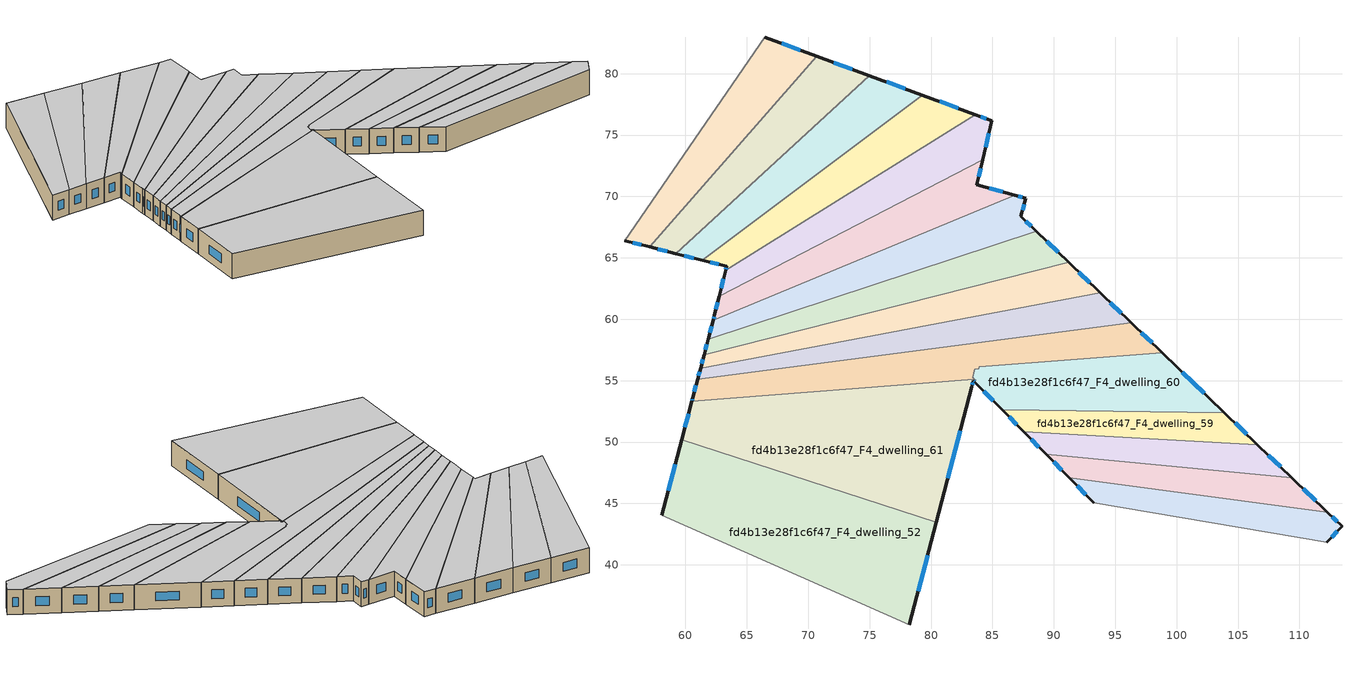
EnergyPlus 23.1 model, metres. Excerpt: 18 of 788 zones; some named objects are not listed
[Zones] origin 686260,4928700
fd4b13e28f1c6f47_F4_dwelling_0
 floor to fd4b13e28f1c6f47_F3_dwelling_0 (EU_floor_Construction): 70.71,81.4 57.08,65.89 55.04,66.4 66.47,82.96 z12
 wall outside (EU_wall_Construction): 55.04,66.4 57.08,65.89 / 70.71,81.4 66.47,82.96 z12:15
 wall to fd4b13e28f1c6f47_F4_dwelling_1 (EU_wall_Construction): 66.47,82.96 55.04,66.4 z12:15
 wall to fd4b13e28f1c6f47_F4_dwelling_71 (EU_wall_Construction): 57.08,65.89 70.71,81.4 z12:15
 window (EU_Window_Construction): 55.7,66.24 56.42,66.05 / 69.34,81.91 67.85,82.45 z12.97:14.03
 ceiling to fd4b13e28f1c6f47_F5_dwelling_0 (EU_floor_Construction): 57.08,65.89 70.71,81.4 66.47,82.96 55.04,66.4 z15
fd4b13e28f1c6f47_F4_dwelling_52
 floor to fd4b13e28f1c6f47_F3_dwelling_52 (EU_floor_Construction): 80.43,43.48 78.24,35.12 58.08,44.05 59.7,50.21 z12
 wall outside (EU_wall_Construction): 78.24,35.12 80.43,43.48 / 59.7,50.21 58.08,44.05 z12:15
 wall to fd4b13e28f1c6f47_F4_dwelling_61 (EU_wall_Construction): 80.43,43.48 59.7,50.21 z12:15
 wall to fd4b13e28f1c6f47_F4_dwelling_51 (EU_wall_Construction): 58.08,44.05 78.24,35.12 z12:15
 window (EU_Window_Construction): 78.95,37.83 79.72,40.77 / 59.17,48.21 58.6,46.04 z12.97:14.03
 ceiling to fd4b13e28f1c6f47_F5_dwelling_52 (EU_floor_Construction): 78.24,35.12 80.43,43.48 59.7,50.21 58.08,44.05 z15
fd4b13e28f1c6f47_F4_dwelling_56
 floor to fd4b13e28f1c6f47_F3_dwelling_56 (EU_floor_Construction): 112.27,44.3 113.47,43.14 112.22,41.84 93.24,45.07 91.25,47.09 z12
 wall outside (EU_wall_Construction): 91.25,47.09 93.24,45.07 / 112.22,41.84 113.47,43.14 112.27,44.3 z12:15
 wall to fd4b13e28f1c6f47_F4_dwelling_55 (EU_wall_Construction): 93.24,45.07 112.22,41.84 z12:15
 wall to fd4b13e28f1c6f47_F4_dwelling_57 (EU_wall_Construction): 112.27,44.3 91.25,47.09 z12:15
 window (EU_Window_Construction): 91.89,46.43 92.59,45.72 / 113.08,43.51 112.66,43.92 / 112.62,42.26 113.06,42.72 z12.97:14.03
 ceiling to fd4b13e28f1c6f47_F5_dwelling_56 (EU_floor_Construction): 112.22,41.84 113.47,43.14 112.27,44.3 91.25,47.09 93.24,45.07 z15
fd4b13e28f1c6f47_F4_dwelling_57
 floor to fd4b13e28f1c6f47_F3_dwelling_57 (EU_floor_Construction): 109.37,47.09 112.27,44.3 91.25,47.09 89.38,48.99 z12
 wall outside (EU_wall_Construction): 89.38,48.99 91.25,47.09 / 112.27,44.3 109.37,47.09 z12:15
 wall to fd4b13e28f1c6f47_F4_dwelling_58 (EU_wall_Construction): 109.37,47.09 89.38,48.99 z12:15
 window (EU_Window_Construction): 89.98,48.37 90.64,47.71 / 111.33,45.2 110.31,46.19 z12.97:14.03
 ceiling to fd4b13e28f1c6f47_F5_dwelling_57 (EU_floor_Construction): 112.27,44.3 109.37,47.09 89.38,48.99 91.25,47.09 z15
fd4b13e28f1c6f47_F4_dwelling_58
 floor to fd4b13e28f1c6f47_F3_dwelling_58 (EU_floor_Construction): 106.57,49.79 109.37,47.09 89.38,48.99 87.56,50.84 z12
 wall outside (EU_wall_Construction): 87.56,50.84 89.38,48.99 / 109.37,47.09 106.57,49.79 z12:15
 wall to fd4b13e28f1c6f47_F4_dwelling_59 (EU_wall_Construction): 106.57,49.79 87.56,50.84 z12:15
 window (EU_Window_Construction): 88.15,50.24 88.79,49.59 / 108.46,47.97 107.48,48.92 z12.97:14.03
 ceiling to fd4b13e28f1c6f47_F5_dwelling_58 (EU_floor_Construction): 109.37,47.09 106.57,49.79 87.56,50.84 89.38,48.99 z15
fd4b13e28f1c6f47_F4_dwelling_59
 floor to fd4b13e28f1c6f47_F3_dwelling_59 (EU_floor_Construction): 103.88,52.39 106.57,49.79 87.56,50.84 85.8,52.62 z12
 wall outside (EU_wall_Construction): 85.8,52.62 87.56,50.84 / 106.57,49.79 103.88,52.39 z12:15
 wall to fd4b13e28f1c6f47_F4_dwelling_60 (EU_wall_Construction): 103.88,52.39 85.8,52.62 z12:15
 window (EU_Window_Construction): 86.37,52.04 86.99,51.41 / 105.7,50.64 104.76,51.55 z12.97:14.03
 ceiling to fd4b13e28f1c6f47_F5_dwelling_59 (EU_floor_Construction): 106.57,49.79 103.88,52.39 85.8,52.62 87.56,50.84 z15
fd4b13e28f1c6f47_F4_dwelling_60
 floor to fd4b13e28f1c6f47_F3_dwelling_60 (EU_floor_Construction): 103.88,52.39 85.8,52.62 83.58,54.88 83.63,55.04 83.39,55.28 83.48,55.61 83.47,55.63 83.49,55.63 83.58,55.93 83.9,55.96 83.94,56.12 98.81,57.29 z12
 wall outside (EU_wall_Construction): 103.88,52.39 98.81,57.29 / 83.58,54.88 85.8,52.62 z12:15
 wall to fd4b13e28f1c6f47_F4_dwelling_61 (EU_wall_Construction): 83.54,55.13 83.63,55.04 83.58,54.88 z12:15
 wall to fd4b13e28f1c6f47_F4_dwelling_62 (EU_wall_Construction): 98.81,57.29 83.94,56.12 83.9,55.96 83.58,55.93 83.49,55.63 83.47,55.63 83.48,55.61 83.39,55.28 83.54,55.13 z12:15
 window (EU_Window_Construction): 102.24,53.98 100.46,55.7 / 84.3,54.14 85.08,53.35 z12.97:14.03
 ceiling to fd4b13e28f1c6f47_F5_dwelling_60 (EU_floor_Construction): 103.88,52.39 98.81,57.29 83.94,56.12 83.9,55.96 83.58,55.93 83.49,55.63 83.47,55.63 83.48,55.61 83.39,55.28 83.63,55.04 83.58,54.88 85.8,52.62 z15
fd4b13e28f1c6f47_F4_dwelling_61
 floor to fd4b13e28f1c6f47_F3_dwelling_61 (EU_floor_Construction): 83.54,55.13 83.63,55.04 83.58,54.88 83.46,55 83.31,54.49 80.43,43.48 59.7,50.21 60.52,53.32 z12
 wall outside (EU_wall_Construction): 80.43,43.48 83.31,54.49 83.46,55 83.58,54.88 / 60.52,53.32 59.7,50.21 z12:15
 wall to fd4b13e28f1c6f47_F4_dwelling_62 (EU_wall_Construction): 83.54,55.13 60.52,53.32 z12:15
 window (EU_Window_Construction): 83.5,54.96 83.54,54.92 / 83.36,54.65 83.41,54.83 / 81.36,47.05 82.37,50.92 / 60.25,52.31 59.96,51.21 z12.97:14.03
 ceiling to fd4b13e28f1c6f47_F5_dwelling_61 (EU_floor_Construction): 80.43,43.48 83.31,54.49 83.46,55 83.58,54.88 83.63,55.04 83.54,55.13 60.52,53.32 59.7,50.21 z15
fd4b13e28f1c6f47_F4_dwelling_62
 floor to fd4b13e28f1c6f47_F3_dwelling_62 (EU_floor_Construction): 98.81,57.29 83.94,56.12 83.9,55.96 83.58,55.93 83.49,55.63 83.47,55.63 83.48,55.61 83.39,55.28 83.54,55.13 60.52,53.32 60.59,53.59 60.99,55.09 96.31,59.7 z12
 wall outside (EU_wall_Construction): 60.99,55.09 60.59,53.59 60.52,53.32 / 98.81,57.29 96.31,59.7 z12:15
 wall to fd4b13e28f1c6f47_F4_dwelling_63 (EU_wall_Construction): 96.31,59.7 60.99,55.09 z12:15
 window (EU_Window_Construction): 60.86,54.6 60.72,54.07 / 98,58.07 97.12,58.92 / 60.57,53.5 60.54,53.41 z12.97:14.03
 ceiling to fd4b13e28f1c6f47_F5_dwelling_62 (EU_floor_Construction): 98.81,57.29 96.31,59.7 60.99,55.09 60.59,53.59 60.52,53.32 83.54,55.13 83.39,55.28 83.48,55.61 83.47,55.63 83.49,55.63 83.58,55.93 83.9,55.96 83.94,56.12 z15
fd4b13e28f1c6f47_F4_dwelling_63
 floor to fd4b13e28f1c6f47_F3_dwelling_63 (EU_floor_Construction): 96.31,59.7 60.99,55.09 61.23,56.01 93.78,62.15 z12
 wall outside (EU_wall_Construction): 61.23,56.01 60.99,55.09 / 96.31,59.7 93.78,62.15 z12:15
 wall to fd4b13e28f1c6f47_F4_dwelling_64 (EU_wall_Construction): 93.78,62.15 61.23,56.01 z12:15
 window (EU_Window_Construction): 61.15,55.72 61.07,55.39 / 95.49,60.5 94.6,61.36 z12.97:14.03
 ceiling to fd4b13e28f1c6f47_F5_dwelling_63 (EU_floor_Construction): 96.31,59.7 93.78,62.15 61.23,56.01 60.99,55.09 z15
fd4b13e28f1c6f47_F4_dwelling_64
 floor to fd4b13e28f1c6f47_F3_dwelling_64 (EU_floor_Construction): 93.78,62.15 61.23,56.01 61.51,57.09 91.2,64.64 z12
 wall outside (EU_wall_Construction): 61.51,57.09 61.23,56.01 / 93.78,62.15 91.2,64.64 z12:15
 wall to fd4b13e28f1c6f47_F4_dwelling_65 (EU_wall_Construction): 91.2,64.64 61.51,57.09 z12:15
 window (EU_Window_Construction): 61.42,56.74 61.32,56.37 / 92.94,62.96 92.04,63.83 z12.97:14.03
 ceiling to fd4b13e28f1c6f47_F5_dwelling_64 (EU_floor_Construction): 93.78,62.15 91.2,64.64 61.51,57.09 61.23,56.01 z15
fd4b13e28f1c6f47_F4_dwelling_65
 floor to fd4b13e28f1c6f47_F3_dwelling_65 (EU_floor_Construction): 91.2,64.64 61.51,57.09 61.85,58.38 88.57,67.18 z12
 wall outside (EU_wall_Construction): 61.85,58.38 61.51,57.09 / 91.2,64.64 88.57,67.18 z12:15
 wall to fd4b13e28f1c6f47_F4_dwelling_66 (EU_wall_Construction): 88.57,67.18 61.85,58.38 z12:15
 window (EU_Window_Construction): 61.74,57.97 61.62,57.51 / 90.35,65.46 89.42,66.36 z12.97:14.03
 ceiling to fd4b13e28f1c6f47_F5_dwelling_65 (EU_floor_Construction): 91.2,64.64 88.57,67.18 61.85,58.38 61.51,57.09 z15
fd4b13e28f1c6f47_F4_dwelling_66
 floor to fd4b13e28f1c6f47_F3_dwelling_66 (EU_floor_Construction): 87.73,69.86 87.32,68.39 88.57,67.18 61.85,58.38 62.26,59.91 86.83,70.1 z12
 wall outside (EU_wall_Construction): 88.57,67.18 87.32,68.39 87.73,69.86 86.83,70.1 / 62.26,59.91 61.85,58.38 z12:15
 wall to fd4b13e28f1c6f47_F4_dwelling_67 (EU_wall_Construction): 86.83,70.1 62.26,59.91 z12:15
 window (EU_Window_Construction): 88.16,67.57 87.72,68 / 62.13,59.42 61.98,58.88 / 87.44,69.94 87.12,70.02 / 87.45,68.86 87.6,69.38 z12.97:14.03
 ceiling to fd4b13e28f1c6f47_F5_dwelling_66 (EU_floor_Construction): 88.57,67.18 87.32,68.39 87.73,69.86 86.83,70.1 62.26,59.91 61.85,58.38 z15
fd4b13e28f1c6f47_F4_dwelling_67
 floor to fd4b13e28f1c6f47_F3_dwelling_67 (EU_floor_Construction): 84.2,72.97 83.74,70.94 86.83,70.1 62.26,59.91 62.37,60.34 62.74,61.86 z12
 wall outside (EU_wall_Construction): 62.74,61.86 62.37,60.34 62.26,59.91 / 86.83,70.1 83.74,70.94 84.2,72.97 z12:15
 wall to fd4b13e28f1c6f47_F4_dwelling_68 (EU_wall_Construction): 84.2,72.97 62.74,61.86 z12:15
 window (EU_Window_Construction): 62.33,60.2 62.29,60.05 / 62.62,61.36 62.49,60.83 / 83.89,71.6 84.05,72.31 / 85.83,70.37 84.74,70.67 z12.97:14.03
 ceiling to fd4b13e28f1c6f47_F5_dwelling_67 (EU_floor_Construction): 86.83,70.1 83.74,70.94 84.2,72.97 62.74,61.86 62.37,60.34 62.26,59.91 z15
fd4b13e28f1c6f47_F4_dwelling_68
 floor to fd4b13e28f1c6f47_F3_dwelling_68 (EU_floor_Construction): 84.94,76.18 84.2,72.97 62.74,61.86 63.27,63.97 83.62,76.66 z12
 wall outside (EU_wall_Construction): 63.27,63.97 62.74,61.86 / 84.2,72.97 84.94,76.18 83.62,76.66 z12:15
 wall to fd4b13e28f1c6f47_F4_dwelling_69 (EU_wall_Construction): 83.62,76.66 63.27,63.97 z12:15
 window (EU_Window_Construction): 63.1,63.29 62.91,62.54 / 84.51,76.33 84.05,76.51 / 84.44,74.01 84.7,75.14 z12.97:14.03
 ceiling to fd4b13e28f1c6f47_F5_dwelling_68 (EU_floor_Construction): 84.2,72.97 84.94,76.18 83.62,76.66 63.27,63.97 62.74,61.86 z15
fd4b13e28f1c6f47_F4_dwelling_69
 floor to fd4b13e28f1c6f47_F3_dwelling_69 (EU_floor_Construction): 83.62,76.66 63.27,63.97 63.35,64.3 61.39,64.79 79.29,78.25 z12
 wall outside (EU_wall_Construction): 61.39,64.79 63.35,64.3 63.27,63.97 / 83.62,76.66 79.29,78.25 z12:15
 wall to fd4b13e28f1c6f47_F4_dwelling_70 (EU_wall_Construction): 79.29,78.25 61.39,64.79 z12:15
 window (EU_Window_Construction): 63.32,64.19 63.29,64.08 / 62.03,64.63 62.71,64.46 / 82.22,77.18 80.69,77.74 z12.97:14.03
 ceiling to fd4b13e28f1c6f47_F5_dwelling_69 (EU_floor_Construction): 83.62,76.66 79.29,78.25 61.39,64.79 63.35,64.3 63.27,63.97 z15
fd4b13e28f1c6f47_F4_dwelling_70
 floor to fd4b13e28f1c6f47_F3_dwelling_70 (EU_floor_Construction): 79.29,78.25 61.39,64.79 59.2,65.35 74.98,79.83 z12
 wall outside (EU_wall_Construction): 59.2,65.35 61.39,64.79 / 79.29,78.25 74.98,79.83 z12:15
 wall to fd4b13e28f1c6f47_F4_dwelling_71 (EU_wall_Construction): 74.98,79.83 59.2,65.35 z12:15
 window (EU_Window_Construction): 59.91,65.17 60.68,64.97 / 77.89,78.76 76.38,79.32 z12.97:14.03
 ceiling to fd4b13e28f1c6f47_F5_dwelling_70 (EU_floor_Construction): 79.29,78.25 74.98,79.83 59.2,65.35 61.39,64.79 z15
fd4b13e28f1c6f47_F4_dwelling_71
 floor to fd4b13e28f1c6f47_F3_dwelling_71 (EU_floor_Construction): 74.98,79.83 59.2,65.35 57.08,65.89 70.71,81.4 z12
 wall outside (EU_wall_Construction): 57.08,65.89 59.2,65.35 / 74.98,79.83 70.71,81.4 z12:15
 window (EU_Window_Construction): 57.77,65.71 58.51,65.52 / 73.6,80.34 72.1,80.89 z12.97:14.03
 ceiling to fd4b13e28f1c6f47_F5_dwelling_71 (EU_floor_Construction): 74.98,79.83 70.71,81.4 57.08,65.89 59.2,65.35 z15
[Building]
EU S2 Campaign: North Axis=0; Terrain=City; Solar Distribution=FullExterior
[Site:Location]
Bologna: Latitude=44.5; Longitude=11.25; Time Zone=1; Elevation=37
[SizingPeriod:WeatherFileDays]
AnnualSizingPeriod: Begin Month=1; Begin Day of Month=1; End Month=12; End Day of Month=31; Day of Week for Start Day=Monday; Use Weather File Daylight Saving Period=No; Use Weather File Rain and Snow Indicators=No
[MATERIAL]
EU_InternalMass_Material: Roughness=MediumRough; Thickness=0.1; Conductivity=1; Density=1800; Specific Heat=900; Thermal Absorptance=0.9; Solar Absorptance=0.7; Visible Absorptance=0.7
[MATERIAL:NOMASS] Roughness=MediumRough; Thermal Absorptance=0.9; Solar Absorptance=0.7; Visible Absorptance=0.7
Name | Thermal Resistance
EU_wall_NoMass | 0.779417
EU_floor_NoMass | 0.588222
[WINDOWMATERIAL:SIMPLEGLAZINGSYSTEM]
EU_Window_SimpleGlazing: UFactor=5.16242; Solar Heat Gain Coefficient=0.85; Visible Transmittance=0.85
[CONSTRUCTION]
EU_wall_Construction: EU_wall_NoMass
EU_floor_Construction: EU_floor_NoMass
EU_Window_Construction: EU_Window_SimpleGlazing
EU_InternalMass_Construction: EU_InternalMass_Material
[ZONE] Type=1; Multiplier=1; Ceiling Height=autocalculate; Floor Area=autocalculate; Part of Total Floor Area=Yes
Name | Volume
fd4b13e28f1c6f47_F4_dwelling_0 | 190.072
fd4b13e28f1c6f47_F4_dwelling_52 | 489.611
fd4b13e28f1c6f47_F4_dwelling_56 | 130.148
fd4b13e28f1c6f47_F4_dwelling_57 | 127.687
fd4b13e28f1c6f47_F4_dwelling_58 | 122.87
fd4b13e28f1c6f47_F4_dwelling_59 | 117.693
fd4b13e28f1c6f47_F4_dwelling_60 | 218.372
fd4b13e28f1c6f47_F4_dwelling_61 | 498.043
fd4b13e28f1c6f47_F4_dwelling_62 | 255.428
fd4b13e28f1c6f47_F4_dwelling_63 | 190.125
fd4b13e28f1c6f47_F4_dwelling_64 | 190.062
fd4b13e28f1c6f47_F4_dwelling_65 | 190.156
fd4b13e28f1c6f47_F4_dwelling_66 | 190
fd4b13e28f1c6f47_F4_dwelling_67 | 190.168
fd4b13e28f1c6f47_F4_dwelling_68 | 190.067
fd4b13e28f1c6f47_F4_dwelling_69 | 190.074
fd4b13e28f1c6f47_F4_dwelling_70 | 190.058
fd4b13e28f1c6f47_F4_dwelling_71 | 190.132
[INTERNALMASS] Construction=EU_InternalMass_Construction
Name | Zone or ZoneList | Surface Area
fd4b13e28f1c6f47_F4_dwelling_0_EU_InternalMass | fd4b13e28f1c6f47_F4_dwelling_0 | 63.3574
fd4b13e28f1c6f47_F4_dwelling_52_EU_InternalMass | fd4b13e28f1c6f47_F4_dwelling_52 | 163.216
fd4b13e28f1c6f47_F4_dwelling_56_EU_InternalMass | fd4b13e28f1c6f47_F4_dwelling_56 | 43.3824
fd4b13e28f1c6f47_F4_dwelling_57_EU_InternalMass | fd4b13e28f1c6f47_F4_dwelling_57 | 42.5623
fd4b13e28f1c6f47_F4_dwelling_58_EU_InternalMass | fd4b13e28f1c6f47_F4_dwelling_58 | 40.9568
fd4b13e28f1c6f47_F4_dwelling_59_EU_InternalMass | fd4b13e28f1c6f47_F4_dwelling_59 | 39.2308
fd4b13e28f1c6f47_F4_dwelling_60_EU_InternalMass | fd4b13e28f1c6f47_F4_dwelling_60 | 72.7903
fd4b13e28f1c6f47_F4_dwelling_61_EU_InternalMass | fd4b13e28f1c6f47_F4_dwelling_61 | 166.006
fd4b13e28f1c6f47_F4_dwelling_62_EU_InternalMass | fd4b13e28f1c6f47_F4_dwelling_62 | 85.1555
fd4b13e28f1c6f47_F4_dwelling_63_EU_InternalMass | fd4b13e28f1c6f47_F4_dwelling_63 | 63.3752
fd4b13e28f1c6f47_F4_dwelling_64_EU_InternalMass | fd4b13e28f1c6f47_F4_dwelling_64 | 63.3539
fd4b13e28f1c6f47_F4_dwelling_65_EU_InternalMass | fd4b13e28f1c6f47_F4_dwelling_65 | 63.3855
fd4b13e28f1c6f47_F4_dwelling_66_EU_InternalMass | fd4b13e28f1c6f47_F4_dwelling_66 | 63.3336
fd4b13e28f1c6f47_F4_dwelling_67_EU_InternalMass | fd4b13e28f1c6f47_F4_dwelling_67 | 63.3894
fd4b13e28f1c6f47_F4_dwelling_68_EU_InternalMass | fd4b13e28f1c6f47_F4_dwelling_68 | 63.3559
fd4b13e28f1c6f47_F4_dwelling_69_EU_InternalMass | fd4b13e28f1c6f47_F4_dwelling_69 | 63.3578
fd4b13e28f1c6f47_F4_dwelling_70_EU_InternalMass | fd4b13e28f1c6f47_F4_dwelling_70 | 63.3529
fd4b13e28f1c6f47_F4_dwelling_71_EU_InternalMass | fd4b13e28f1c6f47_F4_dwelling_71 | 63.3774
[OTHEREQUIPMENT] Fuel Type=Electricity; Design Level Calculation Method=Watts/Area; Power per Zone Floor Area=1; Fraction Latent=0; Fraction Radiant=0; Fraction Lost=0; Carbon Dioxide Generation Rate=0; EndUse Subcategory=EU_Step8_InternalGains
Name | Zone or ZoneList or Space or SpaceList | Schedule
EU_Step8_InternalGain_fd4b13e28f1c6f47_F4_dwelling_0_f000 | fd4b13e28f1c6f47_F4_dwelling_0 | EU_Step8_GainSchedule_fd4b13e28f1c6f47_F4_dwelling_0_f000
EU_Step8_InternalGain_fd4b13e28f1c6f47_F4_dwelling_52_f000 | fd4b13e28f1c6f47_F4_dwelling_52 | EU_Step8_GainSchedule_fd4b13e28f1c6f47_F4_dwelling_52_f000
EU_Step8_InternalGain_fd4b13e28f1c6f47_F4_dwelling_56_f000 | fd4b13e28f1c6f47_F4_dwelling_56 | EU_Step8_GainSchedule_fd4b13e28f1c6f47_F4_dwelling_56_f000
EU_Step8_InternalGain_fd4b13e28f1c6f47_F4_dwelling_57_f000 | fd4b13e28f1c6f47_F4_dwelling_57 | EU_Step8_GainSchedule_fd4b13e28f1c6f47_F4_dwelling_57_f000
EU_Step8_InternalGain_fd4b13e28f1c6f47_F4_dwelling_58_f000 | fd4b13e28f1c6f47_F4_dwelling_58 | EU_Step8_GainSchedule_fd4b13e28f1c6f47_F4_dwelling_58_f000
EU_Step8_InternalGain_fd4b13e28f1c6f47_F4_dwelling_59_f000 | fd4b13e28f1c6f47_F4_dwelling_59 | EU_Step8_GainSchedule_fd4b13e28f1c6f47_F4_dwelling_59_f000
EU_Step8_InternalGain_fd4b13e28f1c6f47_F4_dwelling_60_f000 | fd4b13e28f1c6f47_F4_dwelling_60 | EU_Step8_GainSchedule_fd4b13e28f1c6f47_F4_dwelling_60_f000
EU_Step8_InternalGain_fd4b13e28f1c6f47_F4_dwelling_61_f000 | fd4b13e28f1c6f47_F4_dwelling_61 | EU_Step8_GainSchedule_fd4b13e28f1c6f47_F4_dwelling_61_f000
EU_Step8_InternalGain_fd4b13e28f1c6f47_F4_dwelling_62_f000 | fd4b13e28f1c6f47_F4_dwelling_62 | EU_Step8_GainSchedule_fd4b13e28f1c6f47_F4_dwelling_62_f000
EU_Step8_InternalGain_fd4b13e28f1c6f47_F4_dwelling_63_f000 | fd4b13e28f1c6f47_F4_dwelling_63 | EU_Step8_GainSchedule_fd4b13e28f1c6f47_F4_dwelling_63_f000
EU_Step8_InternalGain_fd4b13e28f1c6f47_F4_dwelling_64_f000 | fd4b13e28f1c6f47_F4_dwelling_64 | EU_Step8_GainSchedule_fd4b13e28f1c6f47_F4_dwelling_64_f000
EU_Step8_InternalGain_fd4b13e28f1c6f47_F4_dwelling_65_f000 | fd4b13e28f1c6f47_F4_dwelling_65 | EU_Step8_GainSchedule_fd4b13e28f1c6f47_F4_dwelling_65_f000
EU_Step8_InternalGain_fd4b13e28f1c6f47_F4_dwelling_66_f000 | fd4b13e28f1c6f47_F4_dwelling_66 | EU_Step8_GainSchedule_fd4b13e28f1c6f47_F4_dwelling_66_f000
EU_Step8_InternalGain_fd4b13e28f1c6f47_F4_dwelling_67_f000 | fd4b13e28f1c6f47_F4_dwelling_67 | EU_Step8_GainSchedule_fd4b13e28f1c6f47_F4_dwelling_67_f000
EU_Step8_InternalGain_fd4b13e28f1c6f47_F4_dwelling_68_f000 | fd4b13e28f1c6f47_F4_dwelling_68 | EU_Step8_GainSchedule_fd4b13e28f1c6f47_F4_dwelling_68_f000
EU_Step8_InternalGain_fd4b13e28f1c6f47_F4_dwelling_69_f000 | fd4b13e28f1c6f47_F4_dwelling_69 | EU_Step8_GainSchedule_fd4b13e28f1c6f47_F4_dwelling_69_f000
EU_Step8_InternalGain_fd4b13e28f1c6f47_F4_dwelling_70_f000 | fd4b13e28f1c6f47_F4_dwelling_70 | EU_Step8_GainSchedule_fd4b13e28f1c6f47_F4_dwelling_70_f000
EU_Step8_InternalGain_fd4b13e28f1c6f47_F4_dwelling_71_f000 | fd4b13e28f1c6f47_F4_dwelling_71 | EU_Step8_GainSchedule_fd4b13e28f1c6f47_F4_dwelling_71_f000
[ZONEVENTILATION:DESIGNFLOWRATE] Schedule=EU_AlwaysOn; Design Flow Rate Calculation Method=AirChanges/Hour; Air Changes per Hour=0.712058; Ventilation Type=Natural; Fan Pressure Rise=0; Fan Total Efficiency=1; Constant Term Coefficient=1; Temperature Term Coefficient=0; Velocity Term Coefficient=0; Velocity Squared Term Coefficient=0; Minimum Indoor Temperature=-100; Maximum Indoor Temperature=100; Delta Temperature=-100; Minimum Outdoor Temperature=-100; Maximum Outdoor Temperature=100; Maximum Wind Speed=40
Name | Zone or ZoneList or Space or SpaceList
EU_ConstantAir_fd4b13e28f1c6f47_F4_dwelling_0 | fd4b13e28f1c6f47_F4_dwelling_0
EU_ConstantAir_fd4b13e28f1c6f47_F4_dwelling_52 | fd4b13e28f1c6f47_F4_dwelling_52
EU_ConstantAir_fd4b13e28f1c6f47_F4_dwelling_56 | fd4b13e28f1c6f47_F4_dwelling_56
EU_ConstantAir_fd4b13e28f1c6f47_F4_dwelling_57 | fd4b13e28f1c6f47_F4_dwelling_57
EU_ConstantAir_fd4b13e28f1c6f47_F4_dwelling_58 | fd4b13e28f1c6f47_F4_dwelling_58
EU_ConstantAir_fd4b13e28f1c6f47_F4_dwelling_59 | fd4b13e28f1c6f47_F4_dwelling_59
EU_ConstantAir_fd4b13e28f1c6f47_F4_dwelling_60 | fd4b13e28f1c6f47_F4_dwelling_60
EU_ConstantAir_fd4b13e28f1c6f47_F4_dwelling_61 | fd4b13e28f1c6f47_F4_dwelling_61
EU_ConstantAir_fd4b13e28f1c6f47_F4_dwelling_62 | fd4b13e28f1c6f47_F4_dwelling_62
EU_ConstantAir_fd4b13e28f1c6f47_F4_dwelling_63 | fd4b13e28f1c6f47_F4_dwelling_63
EU_ConstantAir_fd4b13e28f1c6f47_F4_dwelling_64 | fd4b13e28f1c6f47_F4_dwelling_64
EU_ConstantAir_fd4b13e28f1c6f47_F4_dwelling_65 | fd4b13e28f1c6f47_F4_dwelling_65
EU_ConstantAir_fd4b13e28f1c6f47_F4_dwelling_66 | fd4b13e28f1c6f47_F4_dwelling_66
EU_ConstantAir_fd4b13e28f1c6f47_F4_dwelling_67 | fd4b13e28f1c6f47_F4_dwelling_67
EU_ConstantAir_fd4b13e28f1c6f47_F4_dwelling_68 | fd4b13e28f1c6f47_F4_dwelling_68
EU_ConstantAir_fd4b13e28f1c6f47_F4_dwelling_69 | fd4b13e28f1c6f47_F4_dwelling_69
EU_ConstantAir_fd4b13e28f1c6f47_F4_dwelling_70 | fd4b13e28f1c6f47_F4_dwelling_70
EU_ConstantAir_fd4b13e28f1c6f47_F4_dwelling_71 | fd4b13e28f1c6f47_F4_dwelling_71
[HVACTEMPLATE:ZONE:IDEALLOADSAIRSYSTEM] System Availability Schedule=EU_AlwaysOn; Maximum Heating Supply Air Temperature=50; Minimum Cooling Supply Air Temperature=13; Maximum Heating Supply Air Humidity Ratio=0.0156; Minimum Cooling Supply Air Humidity Ratio=0.0077; Heating Limit=NoLimit; Cooling Limit=NoLimit; Heating Availability Schedule=EU_AlwaysOn; Cooling Availability Schedule=EU_CoolingOff; Dehumidification Control Type=ConstantSensibleHeatRatio; Cooling Sensible Heat Ratio=0.7; Dehumidification Setpoint=60; Humidification Control Type=None; Humidification Setpoint=30; Outdoor Air Method=None; Outdoor Air Flow Rate per Person=0.00944; Outdoor Air Flow Rate per Zone Floor Area=0; Outdoor Air Flow Rate per Zone=0; Demand Controlled Ventilation Type=None; Outdoor Air Economizer Type=NoEconomizer; Heat Recovery Type=None; Sensible Heat Recovery Effectiveness=0.7; Latent Heat Recovery Effectiveness=0.65
Name | Template Thermostat
fd4b13e28f1c6f47_F4_dwelling_0 | EU_HeatOnly_fd4b13e28f1c6f47_F4_dwelling_0
fd4b13e28f1c6f47_F4_dwelling_52 | EU_HeatOnly_fd4b13e28f1c6f47_F4_dwelling_52
fd4b13e28f1c6f47_F4_dwelling_56 | EU_HeatOnly_fd4b13e28f1c6f47_F4_dwelling_56
fd4b13e28f1c6f47_F4_dwelling_57 | EU_HeatOnly_fd4b13e28f1c6f47_F4_dwelling_57
fd4b13e28f1c6f47_F4_dwelling_58 | EU_HeatOnly_fd4b13e28f1c6f47_F4_dwelling_58
fd4b13e28f1c6f47_F4_dwelling_59 | EU_HeatOnly_fd4b13e28f1c6f47_F4_dwelling_59
fd4b13e28f1c6f47_F4_dwelling_60 | EU_HeatOnly_fd4b13e28f1c6f47_F4_dwelling_60
fd4b13e28f1c6f47_F4_dwelling_61 | EU_HeatOnly_fd4b13e28f1c6f47_F4_dwelling_61
fd4b13e28f1c6f47_F4_dwelling_62 | EU_HeatOnly_fd4b13e28f1c6f47_F4_dwelling_62
fd4b13e28f1c6f47_F4_dwelling_63 | EU_HeatOnly_fd4b13e28f1c6f47_F4_dwelling_63
fd4b13e28f1c6f47_F4_dwelling_64 | EU_HeatOnly_fd4b13e28f1c6f47_F4_dwelling_64
fd4b13e28f1c6f47_F4_dwelling_65 | EU_HeatOnly_fd4b13e28f1c6f47_F4_dwelling_65
fd4b13e28f1c6f47_F4_dwelling_66 | EU_HeatOnly_fd4b13e28f1c6f47_F4_dwelling_66
fd4b13e28f1c6f47_F4_dwelling_67 | EU_HeatOnly_fd4b13e28f1c6f47_F4_dwelling_67
fd4b13e28f1c6f47_F4_dwelling_68 | EU_HeatOnly_fd4b13e28f1c6f47_F4_dwelling_68
fd4b13e28f1c6f47_F4_dwelling_69 | EU_HeatOnly_fd4b13e28f1c6f47_F4_dwelling_69
fd4b13e28f1c6f47_F4_dwelling_70 | EU_HeatOnly_fd4b13e28f1c6f47_F4_dwelling_70
fd4b13e28f1c6f47_F4_dwelling_71 | EU_HeatOnly_fd4b13e28f1c6f47_F4_dwelling_71
[SIZING:ZONE] Zone Cooling Design Supply Air Temperature Input Method=SupplyAirTemperature; Zone Cooling Design Supply Air Temperature=13; Zone Heating Design Supply Air Temperature Input Method=SupplyAirTemperature; Zone Heating Design Supply Air Temperature=50; Zone Cooling Design Supply Air Humidity Ratio=0.008; Zone Heating Design Supply Air Humidity Ratio=0.008; Cooling Design Air Flow Method=DesignDay; Cooling Design Air Flow Rate=0; Cooling Minimum Air Flow per Zone Floor Area=0.000762; Cooling Minimum Air Flow=0; Cooling Minimum Air Flow Fraction=0.2; Heating Design Air Flow Method=DesignDay; Heating Design Air Flow Rate=0; Heating Maximum Air Flow per Zone Floor Area=0.002032; Heating Maximum Air Flow=0.141576; Heating Maximum Air Flow Fraction=0.3; Account for Dedicated Outdoor Air System=No; Dedicated Outdoor Air System Control Strategy=NeutralSupplyAir; Dedicated Outdoor Air Low Setpoint Temperature for Design=autosize; Dedicated Outdoor Air High Setpoint Temperature for Design=autosize; Zone Load Sizing Method=Sensible Load Only No Latent Load; Zone Latent Cooling Design Supply Air Humidity Ratio Input Method=HumidityRatioDifference; Zone Cooling Design Supply Air Humidity Ratio Difference=0.005; Zone Latent Heating Design Supply Air Humidity Ratio Input Method=HumidityRatioDifference; Zone Humidification Design Supply Air Humidity Ratio Difference=0.005
fd4b13e28f1c6f47_F4_dwelling_0; fd4b13e28f1c6f47_F4_dwelling_52; fd4b13e28f1c6f47_F4_dwelling_56; fd4b13e28f1c6f47_F4_dwelling_57; fd4b13e28f1c6f47_F4_dwelling_58; fd4b13e28f1c6f47_F4_dwelling_59; fd4b13e28f1c6f47_F4_dwelling_60; fd4b13e28f1c6f47_F4_dwelling_61; fd4b13e28f1c6f47_F4_dwelling_62; fd4b13e28f1c6f47_F4_dwelling_63; fd4b13e28f1c6f47_F4_dwelling_64; fd4b13e28f1c6f47_F4_dwelling_65; fd4b13e28f1c6f47_F4_dwelling_66; fd4b13e28f1c6f47_F4_dwelling_67; fd4b13e28f1c6f47_F4_dwelling_68; fd4b13e28f1c6f47_F4_dwelling_69; fd4b13e28f1c6f47_F4_dwelling_70; fd4b13e28f1c6f47_F4_dwelling_71
[SCHEDULE:CONSTANT]
Name | Hourly Value
EU_AlwaysOn | 1
EU_CoolingOff | 0
[SCHEDULE:FILE] Column Number=1; Rows to Skip at Top=0; Number of Hours of Data=8760; Column Separator=Comma; Interpolate to Timestep=No; Minutes per Item=60; Adjust Schedule for Daylight Savings=Yes
Name | File
EU_Step8_GainSchedule_fd4b13e28f1c6f47_F4_dwelling_0_f000 | ../../schedules/fd4b13e28f1c6f47/fd4b13e28f1c6f47_F4_dwelling_0_f000_gain.csv
EU_Step8_GainSchedule_fd4b13e28f1c6f47_F4_dwelling_52_f000 | ../../schedules/fd4b13e28f1c6f47/fd4b13e28f1c6f47_F4_dwelling_52_f000_gain.csv
EU_Step8_GainSchedule_fd4b13e28f1c6f47_F4_dwelling_56_f000 | ../../schedules/fd4b13e28f1c6f47/fd4b13e28f1c6f47_F4_dwelling_56_f000_gain.csv
EU_Step8_GainSchedule_fd4b13e28f1c6f47_F4_dwelling_57_f000 | ../../schedules/fd4b13e28f1c6f47/fd4b13e28f1c6f47_F4_dwelling_57_f000_gain.csv
EU_Step8_GainSchedule_fd4b13e28f1c6f47_F4_dwelling_58_f000 | ../../schedules/fd4b13e28f1c6f47/fd4b13e28f1c6f47_F4_dwelling_58_f000_gain.csv
EU_Step8_GainSchedule_fd4b13e28f1c6f47_F4_dwelling_59_f000 | ../../schedules/fd4b13e28f1c6f47/fd4b13e28f1c6f47_F4_dwelling_59_f000_gain.csv
EU_Step8_GainSchedule_fd4b13e28f1c6f47_F4_dwelling_60_f000 | ../../schedules/fd4b13e28f1c6f47/fd4b13e28f1c6f47_F4_dwelling_60_f000_gain.csv
EU_Step8_GainSchedule_fd4b13e28f1c6f47_F4_dwelling_61_f000 | ../../schedules/fd4b13e28f1c6f47/fd4b13e28f1c6f47_F4_dwelling_61_f000_gain.csv
EU_Step8_GainSchedule_fd4b13e28f1c6f47_F4_dwelling_62_f000 | ../../schedules/fd4b13e28f1c6f47/fd4b13e28f1c6f47_F4_dwelling_62_f000_gain.csv
EU_Step8_GainSchedule_fd4b13e28f1c6f47_F4_dwelling_63_f000 | ../../schedules/fd4b13e28f1c6f47/fd4b13e28f1c6f47_F4_dwelling_63_f000_gain.csv
EU_Step8_GainSchedule_fd4b13e28f1c6f47_F4_dwelling_64_f000 | ../../schedules/fd4b13e28f1c6f47/fd4b13e28f1c6f47_F4_dwelling_64_f000_gain.csv
EU_Step8_GainSchedule_fd4b13e28f1c6f47_F4_dwelling_65_f000 | ../../schedules/fd4b13e28f1c6f47/fd4b13e28f1c6f47_F4_dwelling_65_f000_gain.csv
EU_Step8_GainSchedule_fd4b13e28f1c6f47_F4_dwelling_66_f000 | ../../schedules/fd4b13e28f1c6f47/fd4b13e28f1c6f47_F4_dwelling_66_f000_gain.csv
EU_Step8_GainSchedule_fd4b13e28f1c6f47_F4_dwelling_67_f000 | ../../schedules/fd4b13e28f1c6f47/fd4b13e28f1c6f47_F4_dwelling_67_f000_gain.csv
EU_Step8_GainSchedule_fd4b13e28f1c6f47_F4_dwelling_68_f000 | ../../schedules/fd4b13e28f1c6f47/fd4b13e28f1c6f47_F4_dwelling_68_f000_gain.csv
EU_Step8_GainSchedule_fd4b13e28f1c6f47_F4_dwelling_69_f000 | ../../schedules/fd4b13e28f1c6f47/fd4b13e28f1c6f47_F4_dwelling_69_f000_gain.csv
EU_Step8_GainSchedule_fd4b13e28f1c6f47_F4_dwelling_70_f000 | ../../schedules/fd4b13e28f1c6f47/fd4b13e28f1c6f47_F4_dwelling_70_f000_gain.csv
EU_Step8_GainSchedule_fd4b13e28f1c6f47_F4_dwelling_71_f000 | ../../schedules/fd4b13e28f1c6f47/fd4b13e28f1c6f47_F4_dwelling_71_f000_gain.csv
